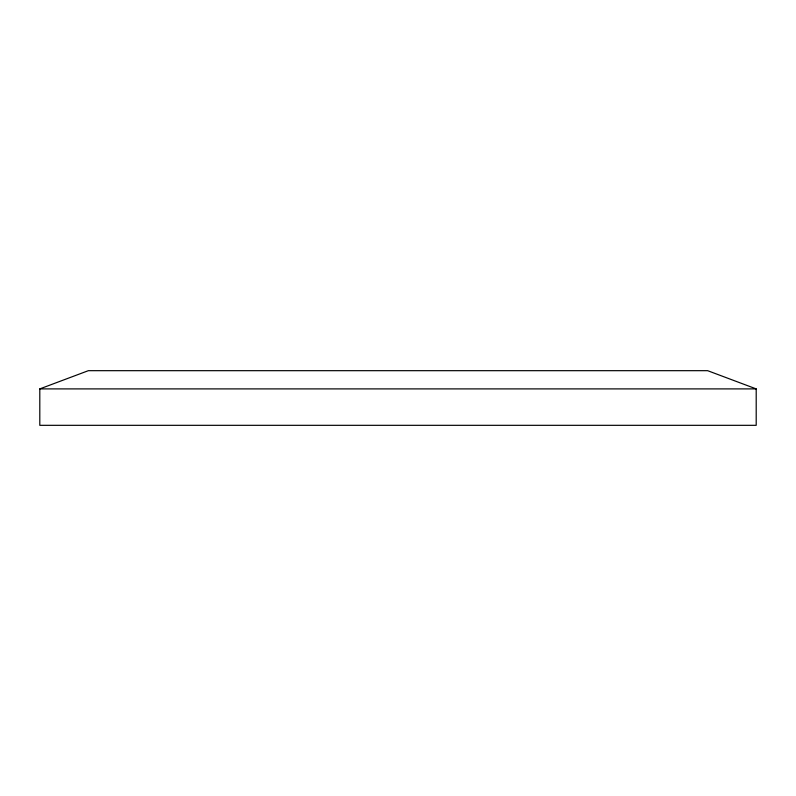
<?xml version="1.0" encoding="UTF-8"?>
<svg xmlns="http://www.w3.org/2000/svg" width="796" height="796" viewBox="0 0 796 796"><rect width="100%" height="100%" fill="white"/><g stroke="black" fill="none" stroke-linecap="round" stroke-linejoin="round"><path stroke-width="1.19" d="M39.8 388.896L88.366 370.677L707.634 370.677L756.2 388.896L756.2 425.323L39.8 425.323L39.8 388.896L756.2 388.896"/></g></svg>
